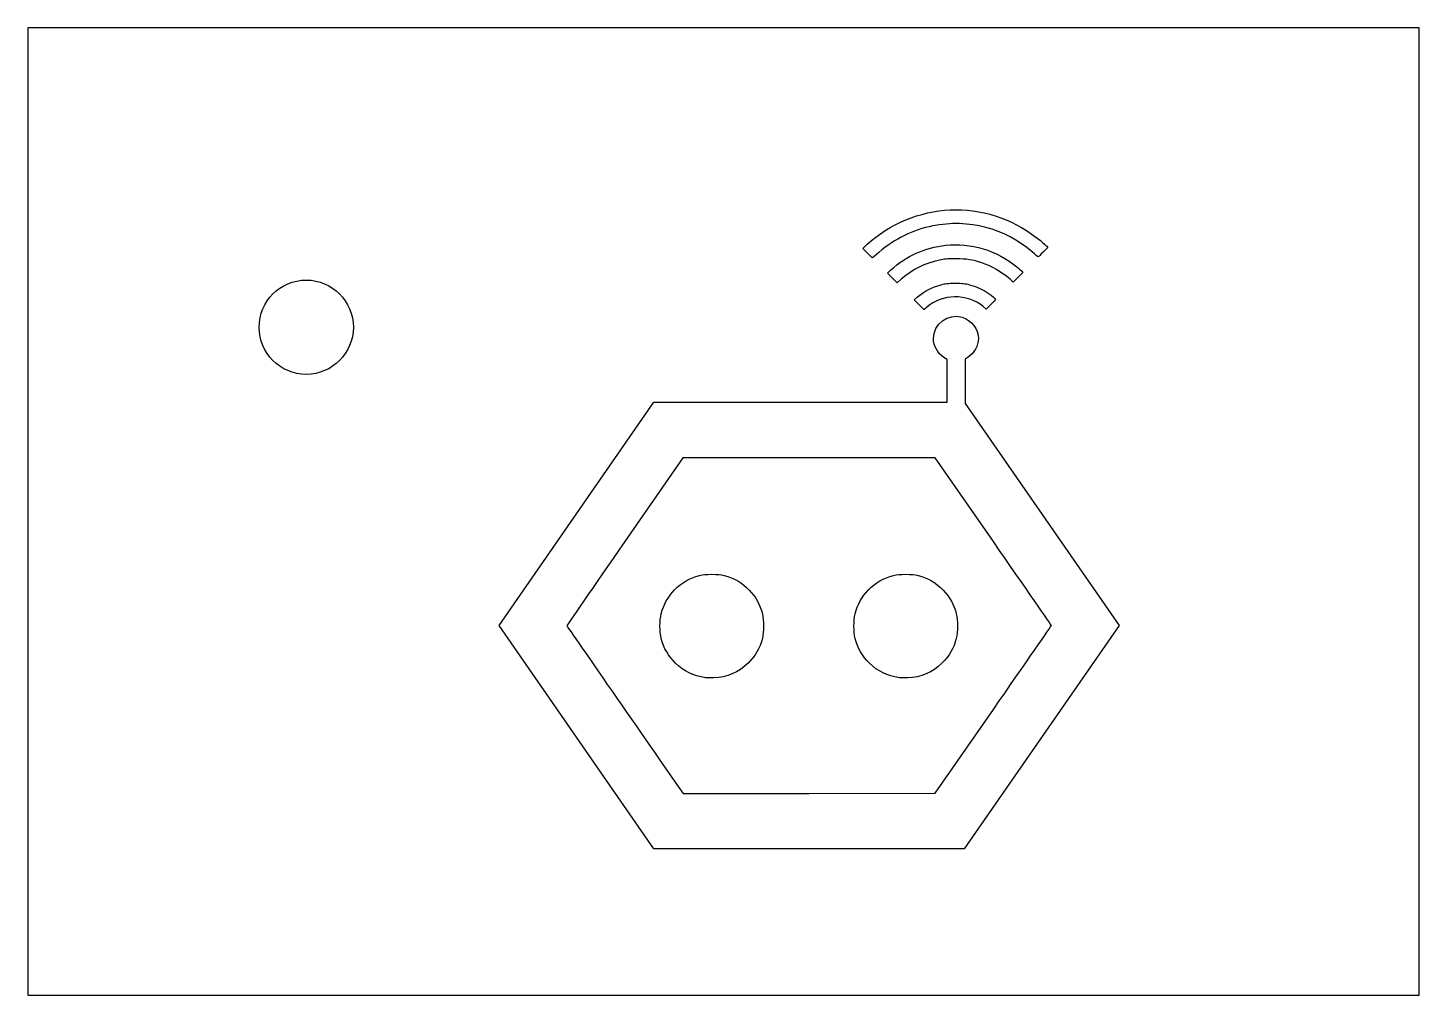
# Model space of a CAD drawing. Header units: millimetres. Extents: x 0 to 810, y 0 to 454.
# Drawn here: x 765.53 to 809.82, y 423.14 to 453.92 of the extents above; entities outside this region: 2.
import ezdxf

# ---------------------------------------------------------------- set-up
doc = ezdxf.new("R2010")
doc.units = ezdxf.units.MM
doc.styles.add('SLDTEXTSTYLE0', font='TXT', dxfattribs={"width": 0.7})

msp = doc.modelspace()

# ---------------------------------------------------------------- linework, layer by layer
at = {"color": 7, "linetype": 'Continuous', "lineweight": 25}
for p, q in [((809.819, 453.918), (765.527, 453.918)), ((765.527, 453.918), (765.527, 423.141)), ((809.819, 423.141), (809.819, 453.918)), ((792.11, 446.896), (792.162, 446.951)), ((797.997, 446.93), (797.849, 446.781)), ((797.963, 446.968), (797.997, 446.93)), ((792.258, 446.746), (792.11, 446.896)), ((792.89, 446.115), (793.002, 446.216)), ((793.044, 445.96), (792.89, 446.115)), ((797.204, 446.136), (797.051, 445.984)), ((797.169, 446.175), (797.204, 446.136)), ((793.198, 445.805), (793.044, 445.96)), ((793.341, 445.929), (793.198, 445.805)), ((796.899, 445.831), (796.795, 445.921)), ((797.051, 445.984), (796.899, 445.831)), ((793.739, 445.266), (793.841, 445.352)), ((793.893, 445.111), (793.739, 445.266)), ((796.035, 444.971), (795.941, 445.048)), ((796.184, 445.117), (796.035, 444.971)), ((794.798, 443.362), (794.689, 443.431)), ((794.798, 442.01), (794.798, 443.362)), ((795.364, 443.377), (795.362, 441.965)), ((795.463, 443.439), (795.364, 443.377)), ((780.529, 434.902), (785.458, 442.009)), ((785.458, 442.009), (794.798, 442.01)), ((795.362, 441.965), (797.814, 438.433)), ((786.379, 440.238), (784.529, 437.574)), ((794.416, 440.238), (786.379, 440.238)), ((796.265, 437.574), (794.416, 440.238)), ((797.814, 438.433), (800.265, 434.902)), ((782.994, 431.349), (780.529, 434.902)), ((800.265, 434.902), (795.336, 427.795)), ((794.416, 429.566), (796.265, 432.23)), ((785.458, 427.795), (782.994, 431.349)), ((786.229, 429.782), (786.387, 429.557)), ((786.387, 429.557), (790.401, 429.562)), ((790.401, 429.562), (794.416, 429.566)), ((795.336, 427.795), (785.458, 427.795)), ((765.527, 423.141), (809.819, 423.141))]:
    msp.add_line(p, q, dxfattribs=at)
msp.add_circle((774.39, 444.393), 1.5, dxfattribs=at)
for points in [[(792.381, 447.147), (793.125, 447.772), (794.107, 448.131), (795.071, 448.131)], [(797.5, 446.79), (796.632, 447.539), (795.475, 447.842), (794.339, 447.617)], [(795.071, 448.131), (796.036, 448.131), (797.016, 447.773), (797.761, 447.147)], [(794.339, 447.617), (793.695, 447.489), (793.133, 447.213), (792.619, 446.771)], [(792.162, 446.951), (792.19, 446.981), (792.289, 447.069), (792.381, 447.147)], [(793.002, 446.216), (793.496, 446.664), (794.081, 446.927), (794.754, 447.002)], [(794.754, 447.002), (795.544, 447.09), (796.372, 446.838), (797.01, 446.315)], [(797.761, 447.147), (797.853, 447.07), (797.944, 446.989), (797.963, 446.968)], [(792.412, 446.596), (792.409, 446.596), (792.34, 446.664), (792.258, 446.746)], [(792.619, 446.771), (792.507, 446.675), (792.414, 446.596), (792.412, 446.596)], [(794.551, 446.528), (794.079, 446.427), (793.697, 446.238), (793.341, 445.929)], [(795.063, 446.568), (794.79, 446.568), (794.705, 446.561), (794.551, 446.528)], [(795.892, 446.445), (795.604, 446.54), (795.414, 446.568), (795.063, 446.568)], [(797.691, 446.632), (797.686, 446.633), (797.6, 446.704), (797.5, 446.79)], [(797.849, 446.781), (797.767, 446.699), (797.696, 446.632), (797.691, 446.632)], [(796.795, 445.921), (796.534, 446.148), (796.196, 446.344), (795.892, 446.445)], [(797.01, 446.315), (797.079, 446.259), (797.151, 446.196), (797.169, 446.175)], [(793.841, 445.352), (794.056, 445.533), (794.32, 445.67), (794.6, 445.745)], [(794.6, 445.745), (794.751, 445.785), (794.806, 445.791), (795.054, 445.791)], [(795.054, 445.791), (795.302, 445.791), (795.357, 445.785), (795.507, 445.745)], [(795.507, 445.745), (795.708, 445.691), (795.935, 445.589), (796.1, 445.477)], [(795.941, 445.048), (795.421, 445.471), (794.636, 445.462), (794.142, 445.027)], [(796.1, 445.477), (796.227, 445.391), (796.333, 445.301), (796.333, 445.277)], [(796.333, 445.277), (796.333, 445.269), (796.266, 445.197), (796.184, 445.117)], [(794.054, 444.956), (794.051, 444.956), (793.978, 445.026), (793.893, 445.111)], [(794.142, 445.027), (794.097, 444.988), (794.058, 444.956), (794.054, 444.956)], [(794.357, 444.03), (794.357, 444.495), (794.826, 444.846), (795.268, 444.712)], [(795.268, 444.712), (795.57, 444.621), (795.786, 444.336), (795.786, 444.03)], [(794.689, 443.431), (794.493, 443.557), (794.357, 443.802), (794.357, 444.03)], [(795.786, 444.03), (795.786, 443.806), (795.649, 443.555), (795.463, 443.439)], [(784.529, 437.574), (783.512, 436.109), (782.683, 434.903), (782.687, 434.892)], [(798.114, 434.902), (798.114, 434.907), (797.282, 436.109), (796.265, 437.574)], [(786.118, 436.037), (786.338, 436.264), (786.604, 436.417), (786.908, 436.493)], [(786.908, 436.493), (787.03, 436.523), (787.115, 436.532), (787.301, 436.532)], [(787.301, 436.532), (787.488, 436.532), (787.573, 436.523), (787.695, 436.493)], [(787.695, 436.493), (788.003, 436.416), (788.27, 436.261), (788.49, 436.031)], [(792.291, 436.037), (792.512, 436.264), (792.777, 436.417), (793.082, 436.493)], [(793.082, 436.493), (793.203, 436.523), (793.289, 436.532), (793.475, 436.532)], [(793.475, 436.532), (793.661, 436.532), (793.747, 436.523), (793.868, 436.493)], [(793.868, 436.493), (794.176, 436.416), (794.444, 436.261), (794.663, 436.031)], [(785.693, 435.278), (785.766, 435.571), (785.903, 435.816), (786.118, 436.037)], [(788.49, 436.031), (788.706, 435.805), (788.838, 435.569), (788.91, 435.278)], [(791.866, 435.278), (791.939, 435.571), (792.077, 435.816), (792.291, 436.037)], [(794.663, 436.031), (794.88, 435.805), (795.011, 435.569), (795.084, 435.278)], [(785.693, 434.491), (785.638, 434.71), (785.638, 435.059), (785.693, 435.278)], [(788.91, 435.278), (788.965, 435.059), (788.965, 434.71), (788.91, 434.491)], [(791.866, 434.491), (791.812, 434.71), (791.812, 435.059), (791.866, 435.278)], [(795.084, 435.278), (795.139, 435.059), (795.139, 434.71), (795.084, 434.491)], [(782.687, 434.892), (782.693, 434.877), (785.748, 430.468), (786.229, 429.782)], [(796.265, 432.23), (797.282, 433.695), (798.114, 434.897), (798.114, 434.902)], [(786.149, 433.701), (785.922, 433.921), (785.769, 434.186), (785.693, 434.491)], [(788.91, 434.491), (788.834, 434.186), (788.681, 433.921), (788.454, 433.701)], [(792.323, 433.701), (792.095, 433.921), (791.942, 434.186), (791.866, 434.491)], [(795.084, 434.491), (795.008, 434.186), (794.855, 433.921), (794.628, 433.701)], [(787.099, 433.237), (786.711, 433.299), (786.413, 433.444), (786.149, 433.701)], [(788.454, 433.701), (788.143, 433.399), (787.791, 433.25), (787.354, 433.236)], [(793.272, 433.237), (792.885, 433.299), (792.586, 433.444), (792.323, 433.701)], [(794.628, 433.701), (794.317, 433.399), (793.964, 433.25), (793.528, 433.236)], [(787.354, 433.236), (787.243, 433.232), (787.128, 433.233), (787.099, 433.237)], [(793.528, 433.236), (793.416, 433.232), (793.301, 433.233), (793.272, 433.237)]]:
    msp.add_open_spline(points, degree=3, dxfattribs=at)

# ---------------------------------------------------------------- texts
at = {"color": 7, "linetype": 'Continuous', "char_height": 7.90956, "attachment_point": 1, "style": 'SLDTEXTSTYLE0'}
for s, insert in [('SOLIDWORKS Educational Product.', (0, 22.06)), ('For Instructional Use Only.', (0, 10.196))]:
    msp.add_mtext(s, dxfattribs=dict(at, insert=insert))

doc.saveas('drawing.dxf')
